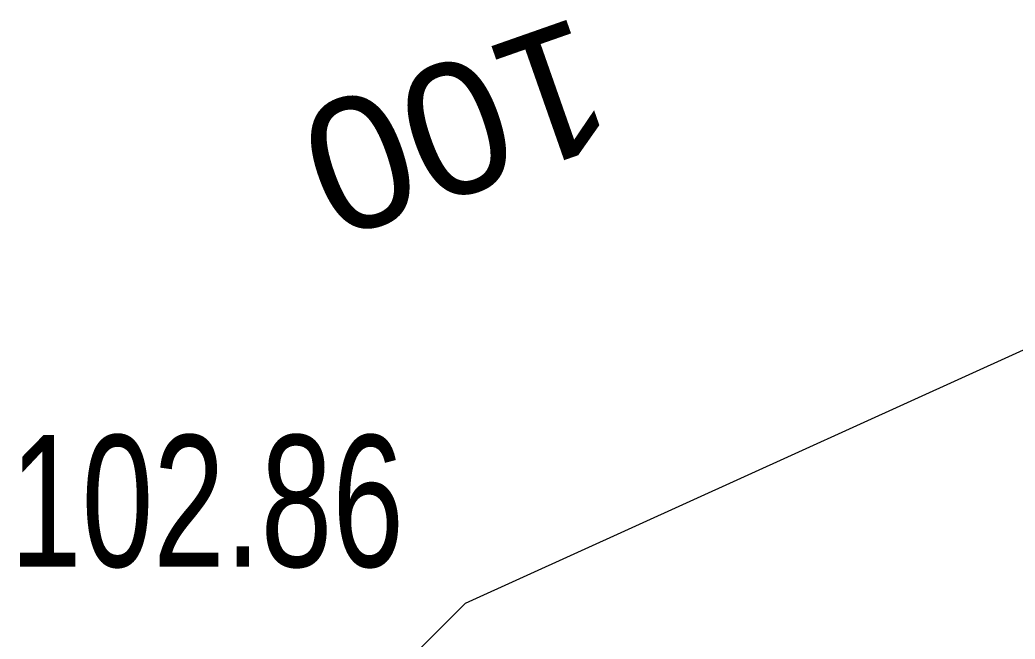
# Model space of a CAD drawing. Header units: metres. Extents: x 431006 to 434411, y 2469261 to 2473208.
# Drawn here: x 431320.65 to 431350.87, y 2472223.12 to 2472241.94 of the extents above; entities that cross this region are included whole.
import ezdxf
from ezdxf.enums import TextEntityAlignment as Align

# ---------------------------------------------------------------- set-up
doc = ezdxf.new("R2010")
doc.units = ezdxf.units.M
doc.header["$MEASUREMENT"] = 0
for name, color, linetype, lineweight in [('CAO DO', 8, 'Continuous', 18), ('mat nuoc-ks', 8, 'DUONG_MEP_NUOC', 18), ('MH_DongMuc', 8, 'Continuous', 18)]:
    doc.layers.add(name, color=color, linetype=linetype, lineweight=lineweight)
doc.styles.get("Standard").update_dxf_attribs({"font": 'arial.ttf'})
doc.linetypes.add('DUONG_MEP_NUOC', pattern='A,0.2,[130,ltypeshp.shx,S=0.15,R=0,X=0,Y=0.15],0.05,[130,ltypeshp.shx,S=0.15,R=0,X=0,Y=0.15],1', length=1.25)

msp = doc.modelspace()

# ---------------------------------------------------------------- linework, layer by layer
at = {"layer": 'mat nuoc-ks', "color": 9, "lineweight": 0}
msp.add_lwpolyline([(431346.517, 2472195.749), (431352.091, 2472197.54), (431357.466, 2472214.452), (431358.859, 2472223.605), (431356.072, 2472234.15), (431334.174, 2472224.202), (431330.59, 2472220.62), (431339.151, 2472207.886), (431343.729, 2472198.933)], close=True, dxfattribs=at)

# ---------------------------------------------------------------- texts
at = {"layer": 'CAO DO', "color": 9, "lineweight": 0, "width": 0.7}
msp.add_text('102.86', height=4, dxfattribs=at).set_placement((431320.347, 2472225.317, 102.86))
at = {"layer": 'MH_DongMuc', "color": 9, "lineweight": 0}
msp.add_text('100', height=4, rotation=199.3347, dxfattribs=at).set_placement((431333.909, 2472238.644, 100), align=Align.MIDDLE)

doc.saveas('drawing.dxf')
